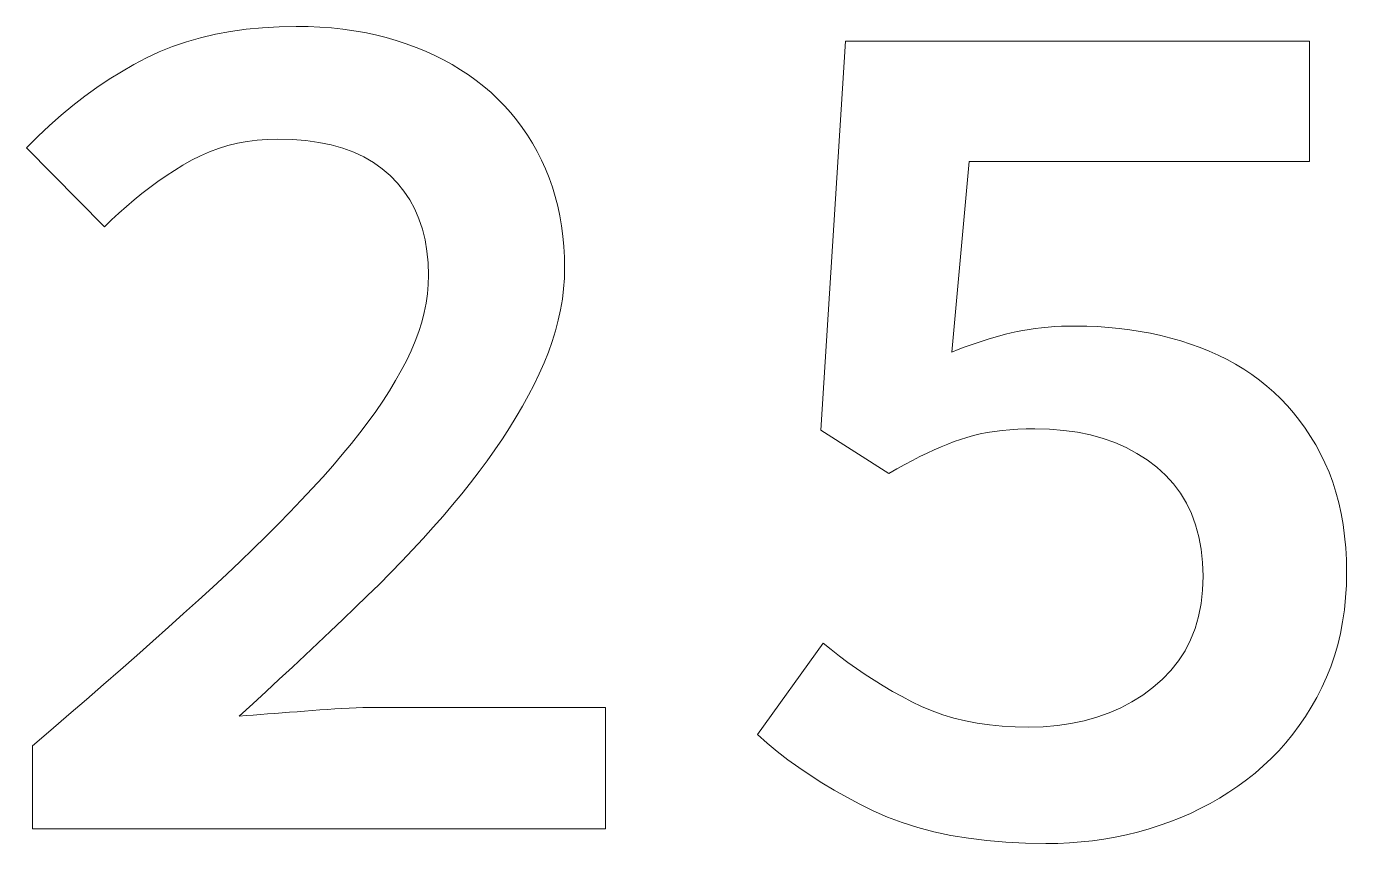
# Model space of a CAD drawing. Extents: x 100.9 to 117.2, y 94.8 to 104.9.
import ezdxf

# ---------------------------------------------------------------- set-up
doc = ezdxf.new("R2010")
doc.units = 0

msp = doc.modelspace()

# ---------------------------------------------------------------- linework, layer by layer
at = {"color": 7, "lineweight": 13}
for points in [[(100.993881, 94.954132), (100.993881, 95.9786), (101.220795, 96.172707), (101.44281, 96.363609), (101.659943, 96.5513), (101.872169, 96.735786), (102.079514, 96.917053), (102.28196, 97.095108), (102.479507, 97.269958), (102.672173, 97.441597), (102.85994, 97.610016), (103.042816, 97.77523), (103.220566, 97.937698), (103.392967, 98.097862), (103.560013, 98.255737), (103.72171, 98.411316), (103.878059, 98.564606), (104.029053, 98.715599), (104.174698, 98.864304), (104.314987, 99.010704), (104.449921, 99.154823), (104.579514, 99.296638), (104.703438, 99.436394), (104.821404, 99.574318), (104.933411, 99.710403), (105.039452, 99.84465), (105.139526, 99.977066), (105.233643, 100.107651), (105.321793, 100.236397), (105.403976, 100.363304), (105.480202, 100.48838), (105.550461, 100.611626), (105.614372, 100.73349), (105.671562, 100.854439), (105.722015, 100.974472), (105.765747, 101.093582), (105.80275, 101.211777), (105.833031, 101.329056), (105.856575, 101.445419), (105.873398, 101.56086), (105.883484, 101.675385), (105.886848, 101.788994), (105.882111, 101.941673), (105.867889, 102.087769), (105.844193, 102.227295), (105.811012, 102.360245), (105.768349, 102.486626), (105.716209, 102.60643), (105.654587, 102.71965), (105.583488, 102.826302), (105.502907, 102.926376), (105.412842, 103.019882), (105.313606, 103.105583), (105.205505, 103.182266), (105.088531, 103.249924), (104.962692, 103.308563), (104.82798, 103.358185), (104.684402, 103.398781), (104.53196, 103.430359), (104.370644, 103.452911), (104.200455, 103.466438), (104.021408, 103.470955), (103.894112, 103.467743), (103.769112, 103.458107), (103.646408, 103.442055), (103.525993, 103.419579), (103.407875, 103.390678), (103.292046, 103.355354), (103.17852, 103.313614), (103.067276, 103.26545), (102.958336, 103.210861), (102.851685, 103.149849), (102.747017, 103.084412), (102.644035, 103.016518), (102.54274, 102.946182), (102.443123, 102.873398), (102.345184, 102.798172), (102.248932, 102.72049), (102.154358, 102.640373), (102.06147, 102.5578), (101.970261, 102.472786), (101.880737, 102.385323), (100.917435, 103.363922), (101.058868, 103.504364), (101.201836, 103.638229), (101.346329, 103.765526), (101.492355, 103.886246), (101.639908, 104.000389), (101.788994, 104.107956), (101.939606, 104.208946), (102.091743, 104.303368), (102.245415, 104.391212), (102.400612, 104.472481), (102.559479, 104.546562), (102.724159, 104.612846), (102.894646, 104.671333), (103.070946, 104.722023), (103.253059, 104.764908), (103.440979, 104.800003), (103.634712, 104.827301), (103.834251, 104.846794), (104.039604, 104.85849), (104.250763, 104.862389), (104.399239, 104.860245), (104.544952, 104.853828), (104.68792, 104.843124), (104.828133, 104.82814), (104.965599, 104.808868), (105.100304, 104.785324), (105.232262, 104.757492), (105.361465, 104.725388), (105.487923, 104.688995), (105.611618, 104.648323), (105.732185, 104.603752), (105.849236, 104.555664), (105.962769, 104.504059), (106.072784, 104.448936), (106.179283, 104.390297), (106.282265, 104.32814), (106.381729, 104.262466), (106.477676, 104.193275), (106.570107, 104.120567), (106.659019, 104.044342), (106.744186, 103.96476), (106.825378, 103.881958), (106.902603, 103.795952), (106.975838, 103.706734), (107.045105, 103.614304), (107.110397, 103.518661), (107.171715, 103.419807), (107.22905, 103.317741), (107.282417, 103.212463), (107.331802, 103.103981), (107.376831, 102.992668), (107.417122, 102.878906), (107.452675, 102.762695), (107.48349, 102.644043), (107.50956, 102.522942), (107.530884, 102.399391), (107.547478, 102.273399), (107.559326, 102.144958), (107.566437, 102.014069), (107.56881, 101.880737), (107.565674, 101.752068), (107.556267, 101.62294), (107.540596, 101.493355), (107.518654, 101.363304), (107.49044, 101.232803), (107.455963, 101.101837), (107.415215, 100.970413), (107.368195, 100.838539), (107.314911, 100.7062), (107.255356, 100.573395), (107.190445, 100.440216), (107.121101, 100.306732), (107.047325, 100.172943), (106.969116, 100.038841), (106.886467, 99.904434), (106.799385, 99.76973), (106.707878, 99.634712), (106.611923, 99.49939), (106.511543, 99.363762), (106.406731, 99.227829), (106.29763, 99.091362), (106.184402, 98.954132), (106.067047, 98.816132), (105.945564, 98.677376), (105.819954, 98.537849), (105.690216, 98.39756), (105.556343, 98.2565), (105.41835, 98.114685), (105.276222, 97.972099), (105.129967, 97.828751), (104.980659, 97.684563), (104.829361, 97.539452), (104.676071, 97.393433), (104.520798, 97.24649), (104.363533, 97.098625), (104.204285, 96.949852), (104.043045, 96.800156), (103.879814, 96.649544), (103.7146, 96.498016), (103.547401, 96.345566), (103.633484, 96.351761), (103.72049, 96.358109), (103.808411, 96.364609), (103.897247, 96.371254), (103.987, 96.378059), (104.077675, 96.385017), (104.169266, 96.392128), (104.261772, 96.399391), (104.355202, 96.406807), (104.449539, 96.414375), (104.543579, 96.421638), (104.636086, 96.428139), (104.727066, 96.433868), (104.816513, 96.438843), (104.904434, 96.443047), (104.990829, 96.446487), (105.075691, 96.449165), (105.159019, 96.451073), (105.240829, 96.452217), (105.321098, 96.452606), (108.073395, 96.452606), (108.073395, 94.954132)], [(113.516823, 94.770645), (113.264297, 94.774696), (113.020493, 94.78685), (112.7854, 94.807114), (112.559021, 94.83548), (112.341362, 94.871948), (112.132416, 94.916519), (111.93219, 94.969193), (111.740669, 95.029976), (111.557877, 95.098854), (111.383789, 95.175842), (111.216743, 95.258186), (111.055046, 95.343124), (110.898697, 95.430664), (110.747711, 95.520798), (110.602066, 95.613533), (110.461777, 95.70887), (110.326836, 95.806808), (110.19725, 95.907341), (110.073013, 96.010475), (109.954132, 96.116211), (110.764526, 97.247711), (110.863533, 97.166138), (110.964828, 97.086548), (111.068428, 97.008949), (111.174309, 96.933334), (111.282494, 96.859711), (111.392967, 96.788078), (111.505737, 96.71843), (111.620796, 96.650764), (111.738152, 96.585098), (111.857796, 96.521408), (111.980965, 96.461853), (112.108871, 96.408569), (112.241516, 96.361549), (112.378899, 96.320801), (112.521027, 96.286316), (112.667892, 96.25811), (112.819496, 96.236168), (112.975845, 96.22049), (113.136925, 96.21109), (113.30275, 96.207954), (113.483261, 96.212845), (113.657799, 96.227524), (113.826378, 96.251991), (113.988991, 96.28624), (114.145645, 96.330276), (114.296333, 96.384102), (114.441055, 96.447708), (114.579819, 96.521103), (114.712616, 96.604286), (114.839447, 96.69725), (114.957108, 96.799088), (115.062386, 96.908875), (115.155273, 97.026611), (115.235779, 97.152298), (115.303902, 97.285934), (115.359634, 97.427528), (115.402985, 97.577065), (115.433945, 97.734558), (115.452522, 97.900002), (115.458717, 98.073395), (115.45298, 98.243736), (115.435783, 98.40612), (115.407112, 98.560555), (115.366974, 98.707039), (115.315369, 98.845566), (115.252296, 98.976151), (115.17775, 99.098778), (115.091743, 99.213463), (114.994263, 99.32019), (114.885323, 99.418961), (114.767052, 99.509026), (114.641586, 99.589607), (114.508942, 99.660706), (114.36911, 99.722328), (114.222092, 99.774467), (114.067894, 99.817131), (113.906502, 99.850311), (113.737923, 99.874008), (113.562157, 99.888229), (113.379204, 99.892967), (113.273697, 99.89167), (113.171257, 99.887772), (113.071869, 99.881271), (112.975533, 99.872177), (112.882263, 99.860481), (112.792046, 99.846184), (112.704895, 99.829285), (112.620796, 99.809792), (112.539757, 99.787697), (112.461777, 99.763), (112.384094, 99.735397), (112.303978, 99.70459), (112.221405, 99.67057), (112.136391, 99.633339), (112.048927, 99.592896), (111.959023, 99.54924), (111.866669, 99.502373), (111.771866, 99.452301), (111.674622, 99.39901), (111.574921, 99.342514), (110.733948, 99.877678), (111.039757, 104.678902), (116.773697, 104.678902), (116.773697, 103.195724), (112.56881, 103.195724), (112.354736, 100.840981), (112.430885, 100.870872), (112.506424, 100.899391), (112.581345, 100.926529), (112.655655, 100.952301), (112.729355, 100.976685), (112.802444, 100.999695), (112.874924, 101.021332), (112.946793, 101.041595), (113.018044, 101.060478), (113.088684, 101.077988), (113.159943, 101.093964), (113.233025, 101.108261), (113.307953, 101.120872), (113.384712, 101.131805), (113.463303, 101.14106), (113.543732, 101.148628), (113.625992, 101.15451), (113.710091, 101.158722), (113.796028, 101.16124), (113.883789, 101.162086), (114.020645, 101.160248), (114.15596, 101.154747), (114.289757, 101.145569), (114.42202, 101.132729), (114.55275, 101.116211), (114.681961, 101.096031), (114.809631, 101.072174), (114.935783, 101.044655), (115.060394, 101.013458), (115.183487, 100.9786), (115.304207, 100.939987), (115.421715, 100.89756), (115.536011, 100.851303), (115.647095, 100.801224), (115.754967, 100.74733), (115.859634, 100.689606), (115.961082, 100.628059), (116.059326, 100.562698), (116.154358, 100.493507), (116.246178, 100.420494), (116.334557, 100.343582), (116.419266, 100.262695), (116.500305, 100.177834), (116.577675, 100.088997), (116.651375, 99.996178), (116.721405, 99.899391), (116.787766, 99.79863), (116.850464, 99.693886), (116.909485, 99.585175), (116.964828, 99.472481), (117.015671, 99.355736), (117.061165, 99.234863), (117.101303, 99.109863), (117.136086, 98.980736), (117.16552, 98.847481), (117.189606, 98.710098), (117.208336, 98.568581), (117.22171, 98.422943), (117.229736, 98.27317), (117.232414, 98.11927), (117.229355, 97.961929), (117.220184, 97.807953), (117.204895, 97.657341), (117.183487, 97.510094), (117.15596, 97.366211), (117.12233, 97.225693), (117.082565, 97.088539), (117.036697, 96.954742), (116.984711, 96.824318), (116.926605, 96.69725), (116.863304, 96.57386), (116.795715, 96.454437), (116.723854, 96.338997), (116.647705, 96.227524), (116.567276, 96.120033), (116.482567, 96.016518), (116.393578, 95.916977), (116.300308, 95.821411), (116.202751, 95.72982), (116.100922, 95.642204), (115.995491, 95.55864), (115.887154, 95.47921), (115.775917, 95.4039), (115.661774, 95.332726), (115.544724, 95.265678), (115.424774, 95.202759), (115.30191, 95.143967), (115.176147, 95.089302), (115.047478, 95.038765), (114.915901, 94.992355), (114.782188, 94.950233), (114.647095, 94.912544), (114.510628, 94.879288), (114.37278, 94.850464), (114.233566, 94.826073), (114.092964, 94.806122), (113.950996, 94.790604), (113.807648, 94.779518), (113.662918, 94.772865)]]:
    msp.add_lwpolyline(points, close=True, dxfattribs=at)

doc.saveas('drawing.dxf')
